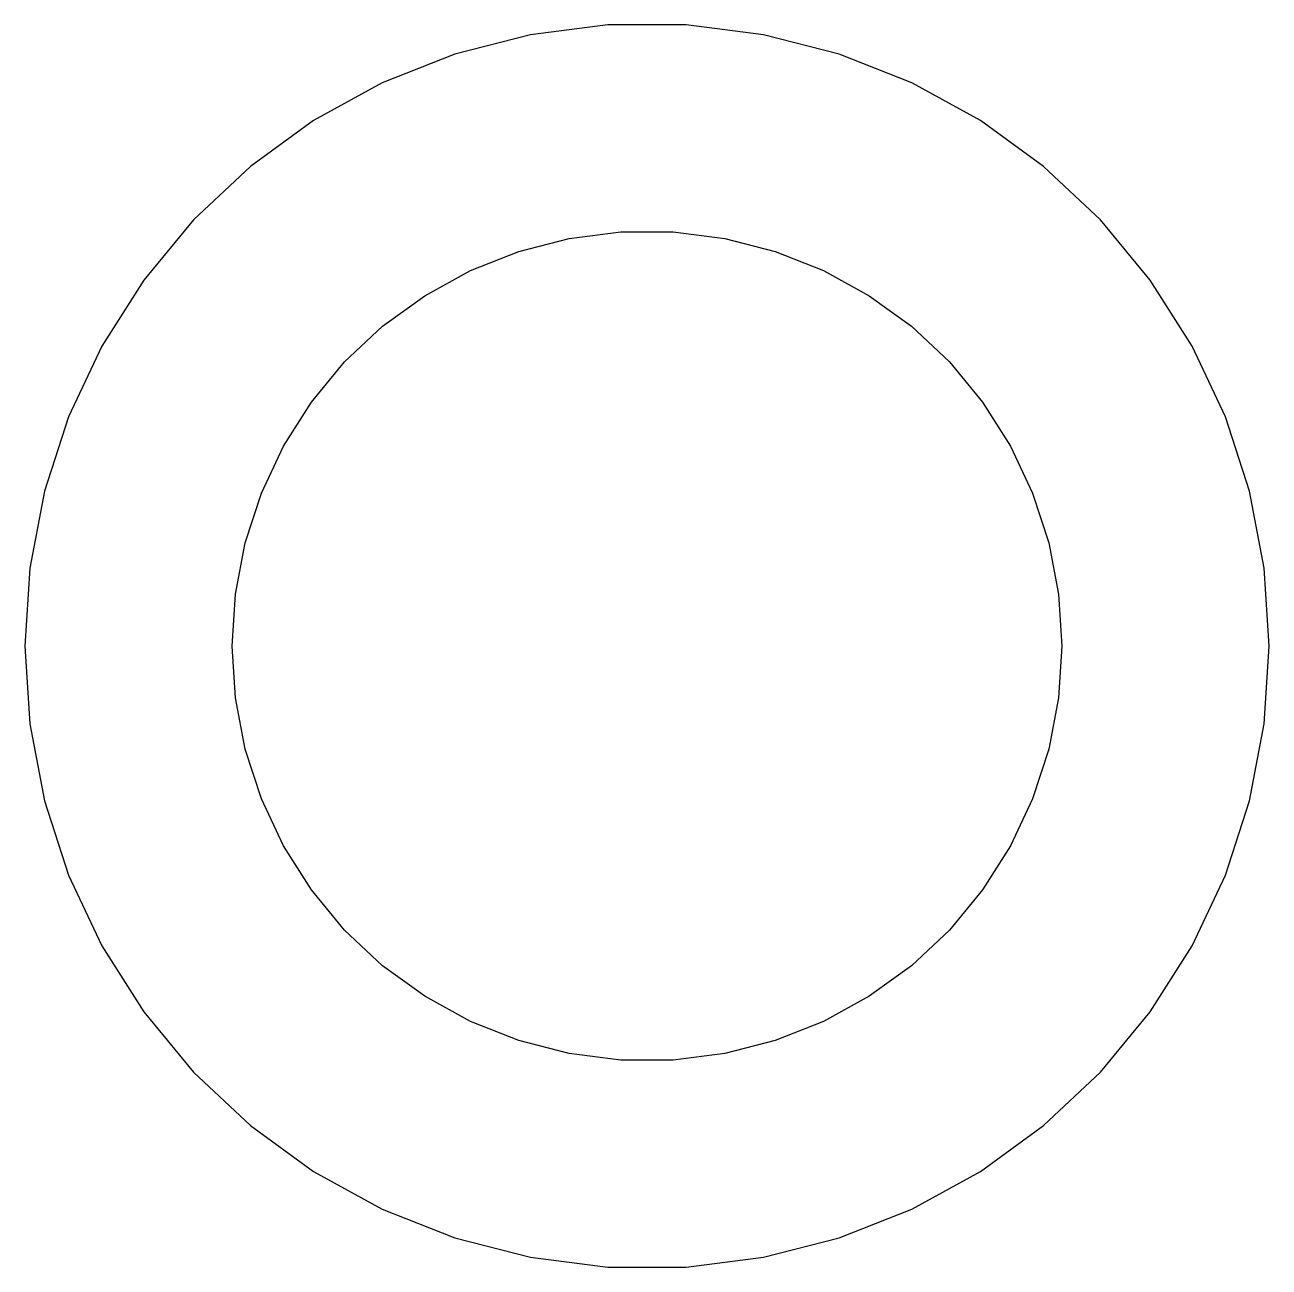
# Model space of a CAD drawing. Header units: metres. Extents: x -9 to 9, y -9 to 9.
import ezdxf

# ---------------------------------------------------------------- set-up
doc = ezdxf.new("R2010")
doc.units = ezdxf.units.M

msp = doc.modelspace()

# ---------------------------------------------------------------- linework, layer by layer
for p, q in [((-1.68642, 8.84058), (-2.78114, 8.55949)), ((-0.565109, 8.98224), (-1.68642, 8.84058)), ((0.565109, 8.98224), (-0.565109, 8.98224)), ((1.68642, 8.84058), (0.565109, 8.98224)), ((2.78114, 8.55949), (1.68642, 8.84058)), ((-2.78114, 8.55949), (-3.832, 8.14343)), ((3.832, 8.14343), (2.78114, 8.55949)), ((-3.832, 8.14343), (-4.82243, 7.59894)), ((4.82243, 7.59894), (3.832, 8.14343)), ((-4.82243, 7.59894), (-5.7368, 6.93462)), ((5.7368, 6.93462), (4.82243, 7.59894)), ((-5.7368, 6.93462), (-6.56071, 6.16092)), ((6.56071, 6.16092), (5.7368, 6.93462)), ((-6.56071, 6.16092), (-7.28114, 5.29005)), ((7.28114, 5.29005), (6.56071, 6.16092)), ((-1.12428, 5.89372), (-0.37674, 5.98816)), ((-0.37674, 5.98816), (0.37674, 5.98816)), ((0.37674, 5.98816), (1.12428, 5.89372)), ((-1.8541, 5.70633), (-1.12428, 5.89372)), ((1.12428, 5.89372), (1.8541, 5.70633)), ((-2.55467, 5.42896), (-1.8541, 5.70633)), ((1.8541, 5.70633), (2.55467, 5.42896)), ((-3.21495, 5.06596), (-2.55467, 5.42896)), ((2.55467, 5.42896), (3.21495, 5.06596)), ((-7.28114, 5.29005), (-7.88675, 4.33577)), ((7.88675, 4.33577), (7.28114, 5.29005)), ((-3.82454, 4.62308), (-3.21495, 5.06596)), ((3.21495, 5.06596), (3.82454, 4.62308)), ((-4.37381, 4.10727), (-3.82454, 4.62308)), ((3.82454, 4.62308), (4.37381, 4.10727)), ((-7.88675, 4.33577), (-8.36798, 3.31311)), ((8.36798, 3.31311), (7.88675, 4.33577)), ((-4.8541, 3.5267), (-4.37381, 4.10727)), ((4.37381, 4.10727), (4.8541, 3.5267)), ((-5.25783, 2.89052), (-4.8541, 3.5267)), ((4.8541, 3.5267), (5.25783, 2.89052)), ((-8.36798, 3.31311), (-8.71724, 2.2382)), ((8.71724, 2.2382), (8.36798, 3.31311)), ((-5.57864, 2.20874), (-5.25783, 2.89052)), ((5.25783, 2.89052), (5.57864, 2.20874)), ((-8.71724, 2.2382), (-8.92903, 1.12799)), ((-5.81149, 1.49213), (-5.57864, 2.20874)), ((5.57864, 2.20874), (5.81149, 1.49213)), ((8.92903, 1.12799), (8.71724, 2.2382)), ((-5.95268, 0.751999), (-5.81149, 1.49213)), ((5.81149, 1.49213), (5.95268, 0.751999)), ((-8.92903, 1.12799), (-9, 0)), ((9, 0), (8.92903, 1.12799)), ((-6, 0), (-5.95268, 0.751999)), ((5.95268, 0.751999), (6, 0)), ((-9, 0), (-8.92903, -1.12799)), ((-5.95268, -0.751999), (-6, 0)), ((6, 0), (5.95268, -0.751999)), ((8.92903, -1.12799), (9, 0)), ((-5.81149, -1.49213), (-5.95268, -0.751999)), ((5.95268, -0.751999), (5.81149, -1.49213)), ((-8.92903, -1.12799), (-8.71724, -2.2382)), ((8.71724, -2.2382), (8.92903, -1.12799)), ((-5.57864, -2.20874), (-5.81149, -1.49213)), ((5.81149, -1.49213), (5.57864, -2.20874)), ((-8.71724, -2.2382), (-8.36798, -3.31311)), ((-5.25783, -2.89052), (-5.57864, -2.20874)), ((5.57864, -2.20874), (5.25783, -2.89052)), ((8.36798, -3.31311), (8.71724, -2.2382)), ((-4.8541, -3.5267), (-5.25783, -2.89052)), ((5.25783, -2.89052), (4.8541, -3.5267)), ((-8.36798, -3.31311), (-7.88675, -4.33577)), ((7.88675, -4.33577), (8.36798, -3.31311)), ((-4.37381, -4.10727), (-4.8541, -3.5267)), ((4.8541, -3.5267), (4.37381, -4.10727)), ((-3.82454, -4.62308), (-4.37381, -4.10727)), ((4.37381, -4.10727), (3.82454, -4.62308)), ((-7.88675, -4.33577), (-7.28114, -5.29005)), ((7.28114, -5.29005), (7.88675, -4.33577)), ((-3.21495, -5.06596), (-3.82454, -4.62308)), ((3.82454, -4.62308), (3.21495, -5.06596)), ((-2.55467, -5.42896), (-3.21495, -5.06596)), ((3.21495, -5.06596), (2.55467, -5.42896)), ((-7.28114, -5.29005), (-6.56071, -6.16092)), ((6.56071, -6.16092), (7.28114, -5.29005)), ((-1.8541, -5.70633), (-2.55467, -5.42896)), ((2.55467, -5.42896), (1.8541, -5.70633)), ((-1.12428, -5.89372), (-1.8541, -5.70633)), ((1.8541, -5.70633), (1.12428, -5.89372)), ((-0.37674, -5.98816), (-1.12428, -5.89372)), ((1.12428, -5.89372), (0.37674, -5.98816)), ((0.37674, -5.98816), (-0.37674, -5.98816)), ((-6.56071, -6.16092), (-5.7368, -6.93462)), ((5.7368, -6.93462), (6.56071, -6.16092)), ((-5.7368, -6.93462), (-4.82243, -7.59894)), ((4.82243, -7.59894), (5.7368, -6.93462)), ((-4.82243, -7.59894), (-3.832, -8.14343)), ((3.832, -8.14343), (4.82243, -7.59894)), ((-3.832, -8.14343), (-2.78114, -8.55949)), ((2.78114, -8.55949), (3.832, -8.14343)), ((-2.78114, -8.55949), (-1.68642, -8.84058)), ((1.68642, -8.84058), (2.78114, -8.55949)), ((-1.68642, -8.84058), (-0.565109, -8.98224)), ((-0.565109, -8.98224), (0.565109, -8.98224)), ((0.565109, -8.98224), (1.68642, -8.84058))]:
    msp.add_line(p, q)

doc.saveas('drawing.dxf')
